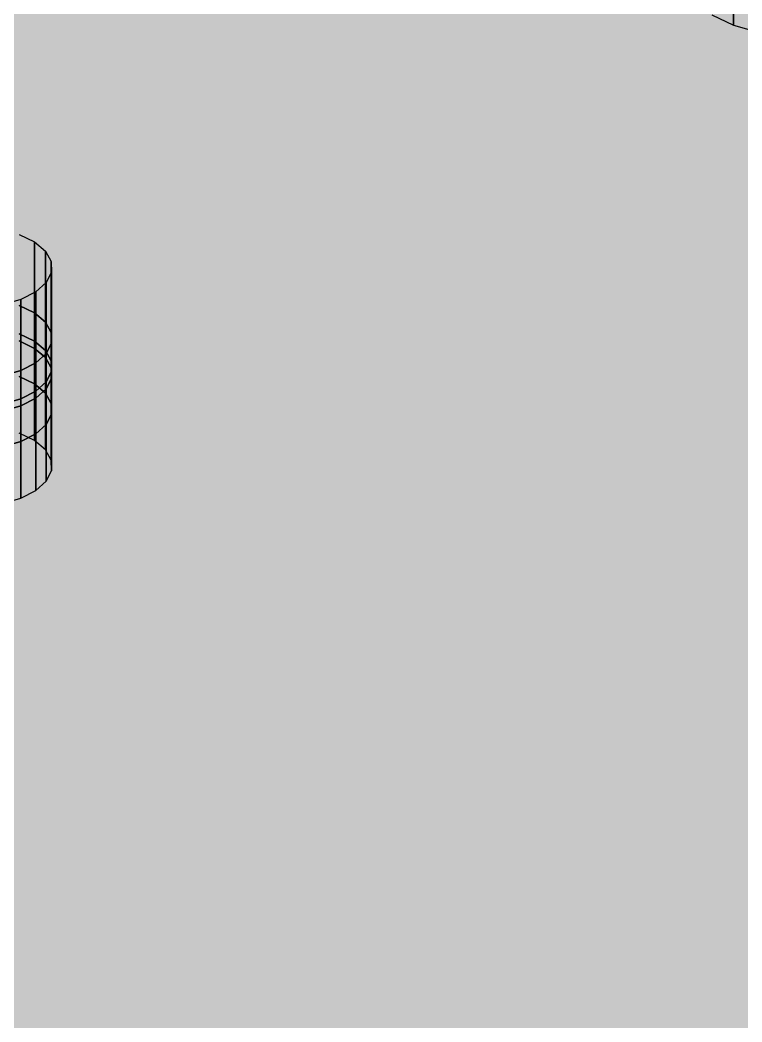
# Model space of a CAD drawing. Header units: millimetres. Extents: x 50 to 612415, y 2 to 4150.
# Drawn here: x 483739.3 to 483809, y 2036 to 2132.7 of the extents above; entities that cross this region are included whole.
import ezdxf

# ---------------------------------------------------------------- set-up
doc = ezdxf.new("R2010")
doc.units = ezdxf.units.MM
doc.layers.add('HATCH', color=8, linetype='Continuous', lineweight=9)
doc.layers.add('OUTLINE', color=7, linetype='Continuous', lineweight=25)

msp = doc.modelspace()

# ---------------------------------------------------------------- hatches: boundary and pattern name
at = {"layer": 'HATCH', "true_color": 0xccae87}
for points in [[(483593.093, 2232.055), (483378.011, 2312.711), (483740.698, 2111.299)], [(483378.011, 2312.711), (483739.222, 2112.021), (483740.698, 2111.299)], [(483593.093, 2225.207), (483378.011, 2305.863), (483740.698, 2104.451)], [(483740.698, 2104.451), (483378.011, 2305.863), (483593.093, 2225.207)], [(483378.011, 2305.863), (483739.222, 2105.173), (483740.698, 2104.451)], [(483740.698, 2104.451), (483739.222, 2105.173), (483378.011, 2305.863)], [(483593.093, 2222.468), (483378.011, 2303.124), (483740.698, 2101.712)], [(483740.698, 2101.712), (483378.011, 2303.124), (483593.093, 2222.468)], [(483378.011, 2303.124), (483739.222, 2102.433), (483740.698, 2101.712)], [(483740.698, 2101.712), (483739.222, 2102.433), (483378.011, 2303.124)], [(483593.093, 2221.783), (483378.011, 2302.439), (483740.698, 2101.027)], [(483740.698, 2101.027), (483378.011, 2302.439), (483593.093, 2221.783)], [(483378.011, 2302.439), (483739.222, 2101.749), (483740.698, 2101.027)], [(483740.698, 2101.027), (483739.222, 2101.749), (483378.011, 2302.439)], [(483593.093, 2218.359), (483378.011, 2299.015), (483740.698, 2097.603)], [(483740.698, 2097.603), (483378.011, 2299.015), (483593.093, 2218.359)], [(483378.011, 2299.015), (483739.222, 2098.325), (483740.698, 2097.603)], [(483740.698, 2097.603), (483739.222, 2098.325), (483378.011, 2299.015)], [(483740.698, 2092.124), (483378.011, 2293.537), (483593.093, 2212.881)], [(483740.698, 2092.124), (483739.222, 2092.846), (483378.011, 2293.537)], [(483808.175, 2156.878), (483593.093, 2237.534), (483657.032, 1953.932)], [(483808.175, 2151.4), (483593.093, 2232.055), (483740.698, 2111.299)], [(483657.032, 1948.453), (483593.093, 2232.055), (483808.175, 2151.4)], [(483808.175, 2144.552), (483593.093, 2225.207), (483740.698, 2104.451)], [(483740.698, 2104.451), (483593.093, 2225.207), (483808.175, 2144.552)], [(483729.733, 2095.423), (483388.132, 2223.523), (483844.241, 1797.704)], [(483808.175, 2141.812), (483593.093, 2222.468), (483740.698, 2101.712)], [(483740.698, 2101.712), (483593.093, 2222.468), (483808.175, 2141.812)], [(483808.175, 2141.128), (483593.093, 2221.783), (483740.698, 2101.027)], [(483740.698, 2101.027), (483593.093, 2221.783), (483808.175, 2141.128)], [(483729.733, 2091.999), (483388.132, 2220.099), (483844.241, 1794.28)], [(483844.241, 1794.28), (483388.132, 2220.099), (483729.733, 2091.999)], [(483808.175, 2137.704), (483593.093, 2218.359), (483740.698, 2097.603)], [(483740.698, 2097.603), (483593.093, 2218.359), (483808.175, 2137.704)], [(483844.241, 1788.801), (483388.132, 2214.621), (483729.733, 2086.52)], [(483593.093, 2212.881), (483806.109, 2133.236), (483808.175, 2132.225)], [(483740.698, 2092.124), (483593.093, 2212.881), (483808.175, 2132.225)], [(484018.94, 2079.868), (483808.175, 2156.878), (483656.543, 1951.9)], [(483808.175, 2156.878), (483657.055, 1952.899), (483656.543, 1951.9)], [(483808.175, 2156.878), (483657.032, 1953.932), (483657.055, 1952.899)], [(483656.543, 1946.421), (483808.175, 2151.4), (484018.94, 2074.389)], [(483656.543, 1946.421), (483657.055, 1947.421), (483808.175, 2151.4)], [(483657.055, 1947.421), (483657.032, 1948.453), (483808.175, 2151.4)], [(483808.175, 2151.4), (483740.698, 2111.299), (483741.75, 2110.411)], [(483808.175, 2151.4), (483741.816, 2107.385), (483740.804, 2106.485)], [(484018.94, 2074.389), (483808.175, 2151.4), (483740.804, 2106.485)], [(483808.175, 2151.4), (483741.75, 2110.411), (483742.306, 2109.417)], [(483808.175, 2151.4), (483742.329, 2108.385), (483741.816, 2107.385)], [(483808.175, 2151.4), (483742.306, 2109.417), (483742.329, 2108.385)], [(483808.175, 2144.552), (483740.698, 2104.451), (483741.75, 2103.563)], [(483741.75, 2103.563), (483740.698, 2104.451), (483808.175, 2144.552)], [(483808.175, 2144.552), (483741.816, 2100.537), (483740.804, 2099.637)], [(483740.804, 2099.637), (483741.816, 2100.537), (483808.175, 2144.552)], [(484018.94, 2067.541), (483808.175, 2144.552), (483740.804, 2099.637)], [(483740.804, 2099.637), (483808.175, 2144.552), (484018.94, 2067.541)], [(483808.175, 2144.552), (483741.75, 2103.563), (483742.306, 2102.569)], [(483742.306, 2102.569), (483741.75, 2103.563), (483808.175, 2144.552)], [(483808.175, 2144.552), (483742.329, 2101.537), (483741.816, 2100.537)], [(483741.816, 2100.537), (483742.329, 2101.537), (483808.175, 2144.552)], [(483808.175, 2144.552), (483742.306, 2102.569), (483742.329, 2101.537)], [(483742.329, 2101.537), (483742.306, 2102.569), (483808.175, 2144.552)], [(483808.175, 2141.812), (483740.698, 2101.712), (483741.75, 2100.823)], [(483741.75, 2100.823), (483740.698, 2101.712), (483808.175, 2141.812)], [(483808.175, 2141.128), (483740.698, 2101.027), (483741.75, 2100.139)], [(483741.75, 2100.139), (483740.698, 2101.027), (483808.175, 2141.128)], [(483808.175, 2141.812), (483741.816, 2097.798), (483740.804, 2096.898)], [(483740.804, 2096.898), (483741.816, 2097.798), (483808.175, 2141.812)], [(484018.94, 2064.802), (483808.175, 2141.812), (483740.804, 2096.898)], [(483740.804, 2096.898), (483808.175, 2141.812), (484018.94, 2064.802)], [(483808.175, 2141.128), (483741.816, 2097.113), (483740.804, 2096.213)], [(483740.804, 2096.213), (483741.816, 2097.113), (483808.175, 2141.128)], [(484018.94, 2064.117), (483808.175, 2141.128), (483740.804, 2096.213)], [(483740.804, 2096.213), (483808.175, 2141.128), (484018.94, 2064.117)], [(483808.175, 2141.812), (483741.75, 2100.823), (483742.306, 2099.829)], [(483742.306, 2099.829), (483741.75, 2100.823), (483808.175, 2141.812)], [(483808.175, 2141.128), (483741.75, 2100.139), (483742.306, 2099.145)], [(483742.306, 2099.145), (483741.75, 2100.139), (483808.175, 2141.128)], [(483808.175, 2141.812), (483742.329, 2098.797), (483741.816, 2097.798)], [(483741.816, 2097.798), (483742.329, 2098.797), (483808.175, 2141.812)], [(483808.175, 2141.128), (483742.329, 2098.113), (483741.816, 2097.113)], [(483741.816, 2097.113), (483742.329, 2098.113), (483808.175, 2141.128)], [(483808.175, 2141.812), (483742.306, 2099.829), (483742.329, 2098.797)], [(483742.329, 2098.797), (483742.306, 2099.829), (483808.175, 2141.812)], [(483808.175, 2141.128), (483742.306, 2099.145), (483742.329, 2098.113)], [(483742.329, 2098.113), (483742.306, 2099.145), (483808.175, 2141.128)], [(483808.175, 2137.704), (483740.698, 2097.603), (483741.75, 2096.715)], [(483741.75, 2096.715), (483740.698, 2097.603), (483808.175, 2137.704)], [(483808.175, 2137.704), (483741.816, 2093.689), (483740.804, 2092.789)], [(483740.804, 2092.789), (483741.816, 2093.689), (483808.175, 2137.704)], [(484018.94, 2060.693), (483808.175, 2137.704), (483740.804, 2092.789)], [(483740.804, 2092.789), (483808.175, 2137.704), (484018.94, 2060.693)], [(483808.175, 2137.704), (483741.75, 2096.715), (483742.306, 2095.721)], [(483742.306, 2095.721), (483741.75, 2096.715), (483808.175, 2137.704)], [(483808.175, 2137.704), (483742.329, 2094.689), (483741.816, 2093.689)], [(483741.816, 2093.689), (483742.329, 2094.689), (483808.175, 2137.704)], [(483808.175, 2137.704), (483742.306, 2095.721), (483742.329, 2094.689)], [(483742.329, 2094.689), (483742.306, 2095.721), (483808.175, 2137.704)], [(483741.75, 2091.236), (483740.698, 2092.124), (483808.175, 2132.225)], [(483740.804, 2087.311), (483741.816, 2088.21), (483808.175, 2132.225)], [(483740.804, 2087.311), (483808.175, 2132.225), (484018.94, 2055.215)], [(483742.306, 2090.242), (483741.75, 2091.236), (483808.175, 2132.225)], [(483741.816, 2088.21), (483742.329, 2089.21), (483808.175, 2132.225)], [(483742.329, 2089.21), (483742.306, 2090.242), (483808.175, 2132.225)], [(483808.175, 2132.225), (483810.694, 2131.516), (484019.626, 2058.059)], [(483808.175, 2132.225), (484019.626, 2058.059), (484018.909, 2056.66)], [(483808.175, 2132.225), (484018.909, 2056.66), (484018.94, 2055.215)], [(484018.94, 2074.389), (483740.804, 2106.485), (483739.36, 2105.748)], [(484018.94, 2074.389), (483737.584, 2105.222), (483657.055, 1947.421)], [(484018.94, 2074.389), (483739.36, 2105.748), (483737.584, 2105.222)], [(484018.94, 2067.541), (483740.804, 2099.637), (483739.36, 2098.9)], [(483739.36, 2098.9), (483740.804, 2099.637), (484018.94, 2067.541)], [(484018.94, 2067.541), (483737.584, 2098.374), (483657.055, 1940.573)], [(483657.055, 1940.573), (483737.584, 2098.374), (484018.94, 2067.541)], [(484018.94, 2067.541), (483739.36, 2098.9), (483737.584, 2098.374)], [(483737.584, 2098.374), (483739.36, 2098.9), (484018.94, 2067.541)], [(484018.94, 2064.802), (483740.804, 2096.898), (483739.36, 2096.16)], [(483739.36, 2096.16), (483740.804, 2096.898), (484018.94, 2064.802)], [(483657.055, 1937.834), (483737.584, 2095.634), (484018.94, 2064.802)], [(483731.532, 2094.916), (483729.733, 2095.423), (483846.288, 1794.793)], [(483729.733, 2095.423), (483844.241, 1797.704), (483845.176, 1796.781)], [(483729.733, 2095.423), (483845.176, 1796.781), (483845.862, 1795.805)], [(483729.733, 2095.423), (483845.862, 1795.805), (483846.288, 1794.793)], [(484018.94, 2064.802), (483737.584, 2095.634), (483735.596, 2095.356)], [(484018.94, 2064.802), (483739.36, 2096.16), (483737.584, 2095.634)], [(483737.584, 2095.634), (483739.36, 2096.16), (484018.94, 2064.802)], [(484018.94, 2064.117), (483739.36, 2095.476), (483737.584, 2094.95)], [(483737.584, 2094.95), (483739.36, 2095.476), (484018.94, 2064.117)], [(484018.94, 2064.117), (483740.804, 2096.213), (483739.36, 2095.476)], [(483739.36, 2095.476), (483740.804, 2096.213), (484018.94, 2064.117)], [(484018.94, 2064.802), (483735.596, 2095.356), (483657.055, 1937.834)], [(483657.055, 1937.149), (483735.596, 2094.672), (484018.94, 2064.117)], [(483733.532, 2094.66), (483731.532, 2094.916), (483846.288, 1794.793)], [(483735.596, 2094.672), (483733.532, 2094.66), (483846.288, 1794.793)], [(484018.94, 2064.117), (483737.584, 2094.95), (483735.596, 2094.672)], [(483735.596, 2094.672), (483737.584, 2094.95), (484018.94, 2064.117)], [(484018.94, 2064.117), (483735.596, 2094.672), (483846.288, 1794.793)], [(484018.94, 2060.693), (483740.804, 2092.789), (483739.36, 2092.051)], [(483739.36, 2092.051), (483740.804, 2092.789), (484018.94, 2060.693)], [(483731.532, 2091.492), (483729.733, 2091.999), (483846.288, 1791.369)], [(483846.288, 1791.369), (483729.733, 2091.999), (483731.532, 2091.492)], [(483729.733, 2091.999), (483844.241, 1794.28), (483845.176, 1793.357)], [(483845.176, 1793.357), (483844.241, 1794.28), (483729.733, 2091.999)], [(483845.862, 1792.381), (483845.176, 1793.357), (483729.733, 2091.999)], [(483729.733, 2091.999), (483845.176, 1793.357), (483845.862, 1792.381)], [(483729.733, 2091.999), (483845.862, 1792.381), (483846.288, 1791.369)], [(483846.288, 1791.369), (483845.862, 1792.381), (483729.733, 2091.999)], [(484018.94, 2060.693), (483739.36, 2092.051), (483737.584, 2091.526)], [(483737.584, 2091.526), (483739.36, 2092.051), (484018.94, 2060.693)], [(483733.532, 2091.236), (483731.532, 2091.492), (483846.288, 1791.369)], [(483846.288, 1791.369), (483731.532, 2091.492), (483733.532, 2091.236)], [(483735.596, 2091.248), (483733.532, 2091.236), (483846.288, 1791.369)], [(483846.288, 1791.369), (483733.532, 2091.236), (483735.596, 2091.248)], [(484018.94, 2060.693), (483737.584, 2091.526), (483735.596, 2091.248)], [(483735.596, 2091.248), (483737.584, 2091.526), (484018.94, 2060.693)], [(484018.94, 2060.693), (483735.596, 2091.248), (483846.288, 1791.369)], [(483846.288, 1791.369), (483735.596, 2091.248), (484018.94, 2060.693)], [(483739.36, 2086.573), (483740.804, 2087.311), (484018.94, 2055.215)], [(483846.288, 1785.891), (483729.733, 2086.52), (483731.532, 2086.014)], [(483845.176, 1787.879), (483844.241, 1788.801), (483729.733, 2086.52)], [(483845.862, 1786.903), (483845.176, 1787.879), (483729.733, 2086.52)], [(483846.288, 1785.891), (483845.862, 1786.903), (483729.733, 2086.52)], [(483846.288, 1785.891), (483731.532, 2086.014), (483733.532, 2085.758)], [(483846.288, 1785.891), (483733.532, 2085.758), (483735.596, 2085.769)], [(483735.596, 2085.769), (483737.584, 2086.047), (484018.94, 2055.215)], [(483846.288, 1785.891), (483735.596, 2085.769), (484018.94, 2055.215)], [(483737.584, 2086.047), (483739.36, 2086.573), (484018.94, 2055.215)]]:
    msp.add_hatch(color=43, dxfattribs=at).paths.add_polyline_path(points)
at = {"layer": 'HATCH', "true_color": 0xbfa37e}
for points in [[(483806.109, 2133.236), (483808.175, 2132.225), (483808.175, 2137.704), (483806.109, 2138.714)], [(483740.698, 2104.451), (483739.222, 2105.173), (483739.222, 2112.021), (483740.698, 2111.299)], [(483740.698, 2101.712), (483739.222, 2102.433), (483739.222, 2105.173), (483740.698, 2104.451)], [(483740.698, 2101.027), (483739.222, 2101.749), (483739.222, 2102.433), (483740.698, 2101.712)], [(483740.698, 2097.603), (483739.222, 2098.325), (483739.222, 2101.749), (483740.698, 2101.027)], [(483740.698, 2092.124), (483739.222, 2092.846), (483739.222, 2098.325), (483740.698, 2097.603)]]:
    msp.add_hatch(color=33, dxfattribs=at).paths.add_polyline_path(points)
at = {"layer": 'HATCH', "true_color": 0xc1a580}
msp.add_hatch(color=33, dxfattribs=at).paths.add_polyline_path([(483808.175, 2132.225), (483810.694, 2131.516), (483810.694, 2136.995), (483808.175, 2137.704)])
at = {"layer": 'HATCH', "true_color": 0xbca17d}
for points in [[(483741.75, 2103.563), (483740.698, 2104.451), (483740.698, 2111.299), (483741.75, 2110.411)], [(483741.75, 2100.823), (483740.698, 2101.712), (483740.698, 2104.451), (483741.75, 2103.563)], [(483741.75, 2100.139), (483740.698, 2101.027), (483740.698, 2101.712), (483741.75, 2100.823)], [(483741.75, 2096.715), (483740.698, 2097.603), (483740.698, 2101.027), (483741.75, 2100.139)], [(483741.75, 2091.236), (483740.698, 2092.124), (483740.698, 2097.603), (483741.75, 2096.715)]]:
    msp.add_hatch(color=33, dxfattribs=at).paths.add_polyline_path(points)
at = {"layer": 'HATCH', "true_color": 0xb99e7a}
for points in [[(483742.306, 2102.569), (483741.75, 2103.563), (483741.75, 2110.411), (483742.306, 2109.417)], [(483741.816, 2100.537), (483742.329, 2101.537), (483742.329, 2108.385), (483741.816, 2107.385)], [(483742.306, 2099.829), (483741.75, 2100.823), (483741.75, 2103.563), (483742.306, 2102.569)], [(483741.816, 2097.798), (483742.329, 2098.797), (483742.329, 2101.537), (483741.816, 2100.537)], [(483742.306, 2099.145), (483741.75, 2100.139), (483741.75, 2100.823), (483742.306, 2099.829)], [(483742.306, 2095.721), (483741.75, 2096.715), (483741.75, 2100.139), (483742.306, 2099.145)], [(483741.816, 2097.113), (483742.329, 2098.113), (483742.329, 2098.797), (483741.816, 2097.798)], [(483741.816, 2093.689), (483742.329, 2094.689), (483742.329, 2098.113), (483741.816, 2097.113)], [(483742.306, 2090.242), (483741.75, 2091.236), (483741.75, 2096.715), (483742.306, 2095.721)], [(483741.816, 2088.21), (483742.329, 2089.21), (483742.329, 2094.689), (483741.816, 2093.689)]]:
    msp.add_hatch(color=33, dxfattribs=at).paths.add_polyline_path(points)
at = {"layer": 'HATCH', "true_color": 0xb69b78}
for points in [[(483742.329, 2101.537), (483742.306, 2102.569), (483742.306, 2109.417), (483742.329, 2108.385)], [(483742.329, 2098.797), (483742.306, 2099.829), (483742.306, 2102.569), (483742.329, 2101.537)], [(483742.329, 2098.113), (483742.306, 2099.145), (483742.306, 2099.829), (483742.329, 2098.797)], [(483742.329, 2094.689), (483742.306, 2095.721), (483742.306, 2099.145), (483742.329, 2098.113)], [(483742.329, 2089.21), (483742.306, 2090.242), (483742.306, 2095.721), (483742.329, 2094.689)]]:
    msp.add_hatch(color=33, dxfattribs=at).paths.add_polyline_path(points)
at = {"layer": 'HATCH', "true_color": 0xbca07c}
for points in [[(483740.804, 2099.637), (483741.816, 2100.537), (483741.816, 2107.385), (483740.804, 2106.485)], [(483740.804, 2096.898), (483741.816, 2097.798), (483741.816, 2100.537), (483740.804, 2099.637)], [(483740.804, 2096.213), (483741.816, 2097.113), (483741.816, 2097.798), (483740.804, 2096.898)], [(483740.804, 2092.789), (483741.816, 2093.689), (483741.816, 2097.113), (483740.804, 2096.213)], [(483740.804, 2087.311), (483741.816, 2088.21), (483741.816, 2093.689), (483740.804, 2092.789)]]:
    msp.add_hatch(color=33, dxfattribs=at).paths.add_polyline_path(points)
at = {"layer": 'HATCH', "true_color": 0xbea37e}
for points in [[(483739.36, 2098.9), (483740.804, 2099.637), (483740.804, 2106.485), (483739.36, 2105.748)], [(483739.36, 2096.16), (483740.804, 2096.898), (483740.804, 2099.637), (483739.36, 2098.9)], [(483739.36, 2095.476), (483740.804, 2096.213), (483740.804, 2096.898), (483739.36, 2096.16)], [(483739.36, 2092.051), (483740.804, 2092.789), (483740.804, 2096.213), (483739.36, 2095.476)], [(483739.36, 2086.573), (483740.804, 2087.311), (483740.804, 2092.789), (483739.36, 2092.051)]]:
    msp.add_hatch(color=33, dxfattribs=at).paths.add_polyline_path(points)
at = {"layer": 'HATCH', "true_color": 0xc0a480}
for points in [[(483737.584, 2098.374), (483739.36, 2098.9), (483739.36, 2105.748), (483737.584, 2105.222)], [(483737.584, 2095.634), (483739.36, 2096.16), (483739.36, 2098.9), (483737.584, 2098.374)], [(483737.584, 2094.95), (483739.36, 2095.476), (483739.36, 2096.16), (483737.584, 2095.634)], [(483737.584, 2091.526), (483739.36, 2092.051), (483739.36, 2095.476), (483737.584, 2094.95)], [(483737.584, 2086.047), (483739.36, 2086.573), (483739.36, 2092.051), (483737.584, 2091.526)]]:
    msp.add_hatch(color=33, dxfattribs=at).paths.add_polyline_path(points)

# ---------------------------------------------------------------- linework, layer by layer
at = {"layer": 'OUTLINE', "color": 139, "true_color": 0x42544a}
for p, q in [((483808.175, 2132.225), (483808.175, 2137.704)), ((483808.175, 2137.704), (483808.175, 2132.225)), ((483806.109, 2133.236), (483808.175, 2132.225)), ((483806.109, 2133.236), (483808.175, 2132.225)), ((483808.175, 2132.225), (483810.694, 2131.516)), ((483808.175, 2132.225), (483810.694, 2131.516)), ((483739.222, 2112.021), (483740.698, 2111.299)), ((483739.222, 2112.021), (483740.698, 2111.299)), ((483740.698, 2111.299), (483741.75, 2110.411)), ((483740.698, 2111.299), (483740.698, 2104.451)), ((483740.698, 2104.451), (483740.698, 2111.299)), ((483740.698, 2111.299), (483741.75, 2110.411)), ((483741.75, 2110.411), (483742.306, 2109.417)), ((483741.75, 2110.411), (483741.75, 2103.563)), ((483741.75, 2103.563), (483741.75, 2110.411)), ((483741.75, 2110.411), (483742.306, 2109.417)), ((483742.306, 2109.417), (483742.329, 2108.385)), ((483742.306, 2109.417), (483742.306, 2102.569)), ((483742.306, 2102.569), (483742.306, 2109.417)), ((483742.306, 2109.417), (483742.329, 2108.385)), ((483742.329, 2108.385), (483741.816, 2107.385)), ((483742.329, 2108.385), (483741.816, 2107.385)), ((483742.329, 2108.385), (483742.329, 2101.537)), ((483742.329, 2101.537), (483742.329, 2108.385)), ((483741.816, 2107.385), (483740.804, 2106.485)), ((483741.816, 2107.385), (483740.804, 2106.485)), ((483741.816, 2107.385), (483741.816, 2100.537)), ((483741.816, 2100.537), (483741.816, 2107.385)), ((483740.804, 2106.485), (483739.36, 2105.748)), ((483740.804, 2106.485), (483739.36, 2105.748)), ((483740.804, 2106.485), (483740.804, 2099.637)), ((483740.804, 2099.637), (483740.804, 2106.485)), ((483739.36, 2105.748), (483737.584, 2105.222)), ((483739.36, 2105.748), (483737.584, 2105.222)), ((483739.222, 2105.173), (483740.698, 2104.451)), ((483740.698, 2104.451), (483739.222, 2105.173)), ((483739.222, 2105.173), (483740.698, 2104.451)), ((483740.698, 2104.451), (483739.222, 2105.173)), ((483739.36, 2105.748), (483739.36, 2098.9)), ((483739.36, 2098.9), (483739.36, 2105.748)), ((483740.698, 2104.451), (483741.75, 2103.563)), ((483741.75, 2103.563), (483740.698, 2104.451)), ((483740.698, 2104.451), (483740.698, 2101.712)), ((483740.698, 2101.712), (483740.698, 2104.451)), ((483740.698, 2104.451), (483741.75, 2103.563)), ((483741.75, 2103.563), (483740.698, 2104.451)), ((483741.75, 2103.563), (483742.306, 2102.569)), ((483742.306, 2102.569), (483741.75, 2103.563)), ((483741.75, 2103.563), (483741.75, 2100.823)), ((483741.75, 2100.823), (483741.75, 2103.563)), ((483741.75, 2103.563), (483742.306, 2102.569)), ((483742.306, 2102.569), (483741.75, 2103.563)), ((483739.222, 2102.433), (483740.698, 2101.712)), ((483740.698, 2101.712), (483739.222, 2102.433)), ((483739.222, 2102.433), (483740.698, 2101.712)), ((483740.698, 2101.712), (483739.222, 2102.433)), ((483742.306, 2102.569), (483742.329, 2101.537)), ((483742.329, 2101.537), (483742.306, 2102.569)), ((483742.306, 2102.569), (483742.306, 2099.829)), ((483742.306, 2099.829), (483742.306, 2102.569)), ((483742.306, 2102.569), (483742.329, 2101.537)), ((483742.329, 2101.537), (483742.306, 2102.569)), ((483739.222, 2101.749), (483740.698, 2101.027)), ((483740.698, 2101.027), (483739.222, 2101.749)), ((483739.222, 2101.749), (483740.698, 2101.027)), ((483740.698, 2101.027), (483739.222, 2101.749)), ((483740.698, 2101.712), (483741.75, 2100.823)), ((483741.75, 2100.823), (483740.698, 2101.712)), ((483740.698, 2101.712), (483740.698, 2101.027)), ((483740.698, 2101.027), (483740.698, 2101.712)), ((483740.698, 2101.712), (483741.75, 2100.823)), ((483741.75, 2100.823), (483740.698, 2101.712)), ((483742.329, 2101.537), (483741.816, 2100.537)), ((483741.816, 2100.537), (483742.329, 2101.537)), ((483742.329, 2101.537), (483741.816, 2100.537)), ((483741.816, 2100.537), (483742.329, 2101.537)), ((483742.329, 2101.537), (483742.329, 2098.797)), ((483742.329, 2098.797), (483742.329, 2101.537)), ((483740.698, 2101.027), (483741.75, 2100.139)), ((483741.75, 2100.139), (483740.698, 2101.027)), ((483740.698, 2101.027), (483740.698, 2097.603)), ((483740.698, 2097.603), (483740.698, 2101.027)), ((483740.698, 2101.027), (483741.75, 2100.139)), ((483741.75, 2100.139), (483740.698, 2101.027)), ((483741.816, 2100.537), (483740.804, 2099.637)), ((483740.804, 2099.637), (483741.816, 2100.537)), ((483741.816, 2100.537), (483740.804, 2099.637)), ((483740.804, 2099.637), (483741.816, 2100.537)), ((483741.75, 2100.823), (483742.306, 2099.829)), ((483742.306, 2099.829), (483741.75, 2100.823)), ((483741.75, 2100.823), (483741.75, 2100.139)), ((483741.75, 2100.139), (483741.75, 2100.823)), ((483741.75, 2100.823), (483742.306, 2099.829)), ((483742.306, 2099.829), (483741.75, 2100.823)), ((483741.816, 2100.537), (483741.816, 2097.798)), ((483741.816, 2097.798), (483741.816, 2100.537)), ((483740.804, 2099.637), (483739.36, 2098.9)), ((483739.36, 2098.9), (483740.804, 2099.637)), ((483740.804, 2099.637), (483739.36, 2098.9)), ((483739.36, 2098.9), (483740.804, 2099.637)), ((483740.804, 2099.637), (483740.804, 2096.898)), ((483740.804, 2096.898), (483740.804, 2099.637)), ((483741.75, 2100.139), (483742.306, 2099.145)), ((483742.306, 2099.145), (483741.75, 2100.139)), ((483741.75, 2100.139), (483741.75, 2096.715)), ((483741.75, 2096.715), (483741.75, 2100.139)), ((483741.75, 2100.139), (483742.306, 2099.145)), ((483742.306, 2099.145), (483741.75, 2100.139)), ((483742.306, 2099.829), (483742.329, 2098.797)), ((483742.329, 2098.797), (483742.306, 2099.829)), ((483742.306, 2099.829), (483742.306, 2099.145)), ((483742.306, 2099.145), (483742.306, 2099.829)), ((483742.306, 2099.829), (483742.329, 2098.797)), ((483742.329, 2098.797), (483742.306, 2099.829)), ((483739.36, 2098.9), (483737.584, 2098.374)), ((483737.584, 2098.374), (483739.36, 2098.9)), ((483739.36, 2098.9), (483737.584, 2098.374)), ((483737.584, 2098.374), (483739.36, 2098.9)), ((483739.222, 2098.325), (483740.698, 2097.603)), ((483740.698, 2097.603), (483739.222, 2098.325)), ((483739.222, 2098.325), (483740.698, 2097.603)), ((483740.698, 2097.603), (483739.222, 2098.325)), ((483739.36, 2098.9), (483739.36, 2096.16)), ((483739.36, 2096.16), (483739.36, 2098.9)), ((483742.329, 2098.797), (483741.816, 2097.798)), ((483741.816, 2097.798), (483742.329, 2098.797)), ((483742.329, 2098.797), (483741.816, 2097.798)), ((483741.816, 2097.798), (483742.329, 2098.797)), ((483742.306, 2099.145), (483742.329, 2098.113)), ((483742.329, 2098.113), (483742.306, 2099.145)), ((483742.306, 2099.145), (483742.306, 2095.721)), ((483742.306, 2095.721), (483742.306, 2099.145)), ((483742.306, 2099.145), (483742.329, 2098.113)), ((483742.329, 2098.113), (483742.306, 2099.145)), ((483742.329, 2098.797), (483742.329, 2098.113)), ((483742.329, 2098.113), (483742.329, 2098.797)), ((483740.698, 2097.603), (483741.75, 2096.715)), ((483741.75, 2096.715), (483740.698, 2097.603)), ((483740.698, 2097.603), (483740.698, 2092.124)), ((483740.698, 2092.124), (483740.698, 2097.603)), ((483740.698, 2097.603), (483741.75, 2096.715)), ((483741.75, 2096.715), (483740.698, 2097.603)), ((483741.816, 2097.798), (483740.804, 2096.898)), ((483740.804, 2096.898), (483741.816, 2097.798)), ((483741.816, 2097.798), (483740.804, 2096.898)), ((483740.804, 2096.898), (483741.816, 2097.798)), ((483742.329, 2098.113), (483741.816, 2097.113)), ((483741.816, 2097.113), (483742.329, 2098.113)), ((483742.329, 2098.113), (483741.816, 2097.113)), ((483741.816, 2097.113), (483742.329, 2098.113)), ((483741.816, 2097.798), (483741.816, 2097.113)), ((483741.816, 2097.113), (483741.816, 2097.798)), ((483742.329, 2098.113), (483742.329, 2094.689)), ((483742.329, 2094.689), (483742.329, 2098.113)), ((483740.804, 2096.898), (483739.36, 2096.16)), ((483739.36, 2096.16), (483740.804, 2096.898)), ((483740.804, 2096.898), (483739.36, 2096.16)), ((483739.36, 2096.16), (483740.804, 2096.898)), ((483741.816, 2097.113), (483740.804, 2096.213)), ((483740.804, 2096.213), (483741.816, 2097.113)), ((483741.816, 2097.113), (483740.804, 2096.213)), ((483740.804, 2096.213), (483741.816, 2097.113)), ((483740.804, 2096.898), (483740.804, 2096.213)), ((483740.804, 2096.213), (483740.804, 2096.898)), ((483741.75, 2096.715), (483742.306, 2095.721)), ((483742.306, 2095.721), (483741.75, 2096.715)), ((483741.75, 2096.715), (483741.75, 2091.236)), ((483741.75, 2091.236), (483741.75, 2096.715)), ((483741.75, 2096.715), (483742.306, 2095.721)), ((483742.306, 2095.721), (483741.75, 2096.715)), ((483741.816, 2097.113), (483741.816, 2093.689)), ((483741.816, 2093.689), (483741.816, 2097.113)), ((483739.36, 2096.16), (483737.584, 2095.634)), ((483737.584, 2095.634), (483739.36, 2096.16)), ((483739.36, 2096.16), (483737.584, 2095.634)), ((483737.584, 2095.634), (483739.36, 2096.16)), ((483739.36, 2095.476), (483737.584, 2094.95)), ((483737.584, 2094.95), (483739.36, 2095.476)), ((483739.36, 2095.476), (483737.584, 2094.95)), ((483737.584, 2094.95), (483739.36, 2095.476)), ((483740.804, 2096.213), (483739.36, 2095.476)), ((483739.36, 2095.476), (483740.804, 2096.213)), ((483740.804, 2096.213), (483739.36, 2095.476)), ((483739.36, 2095.476), (483740.804, 2096.213)), ((483739.36, 2096.16), (483739.36, 2095.476)), ((483739.36, 2095.476), (483739.36, 2096.16)), ((483739.36, 2095.476), (483739.36, 2092.051)), ((483739.36, 2092.051), (483739.36, 2095.476)), ((483740.804, 2096.213), (483740.804, 2092.789)), ((483740.804, 2092.789), (483740.804, 2096.213)), ((483742.306, 2095.721), (483742.329, 2094.689)), ((483742.329, 2094.689), (483742.306, 2095.721)), ((483742.306, 2095.721), (483742.306, 2090.242)), ((483742.306, 2090.242), (483742.306, 2095.721)), ((483742.306, 2095.721), (483742.329, 2094.689)), ((483742.329, 2094.689), (483742.306, 2095.721)), ((483742.329, 2094.689), (483741.816, 2093.689)), ((483741.816, 2093.689), (483742.329, 2094.689)), ((483742.329, 2094.689), (483741.816, 2093.689)), ((483741.816, 2093.689), (483742.329, 2094.689)), ((483742.329, 2094.689), (483742.329, 2089.21)), ((483742.329, 2089.21), (483742.329, 2094.689)), ((483741.816, 2093.689), (483740.804, 2092.789)), ((483740.804, 2092.789), (483741.816, 2093.689)), ((483741.816, 2093.689), (483740.804, 2092.789)), ((483740.804, 2092.789), (483741.816, 2093.689)), ((483741.816, 2093.689), (483741.816, 2088.21)), ((483741.816, 2088.21), (483741.816, 2093.689)), ((483740.698, 2092.124), (483739.222, 2092.846)), ((483740.698, 2092.124), (483739.222, 2092.846)), ((483740.804, 2092.789), (483739.36, 2092.051)), ((483739.36, 2092.051), (483740.804, 2092.789)), ((483740.804, 2092.789), (483739.36, 2092.051)), ((483739.36, 2092.051), (483740.804, 2092.789)), ((483740.804, 2092.789), (483740.804, 2087.311)), ((483740.804, 2087.311), (483740.804, 2092.789)), ((483739.36, 2092.051), (483737.584, 2091.526)), ((483737.584, 2091.526), (483739.36, 2092.051)), ((483739.36, 2092.051), (483737.584, 2091.526)), ((483737.584, 2091.526), (483739.36, 2092.051)), ((483739.36, 2092.051), (483739.36, 2086.573)), ((483739.36, 2086.573), (483739.36, 2092.051)), ((483741.75, 2091.236), (483740.698, 2092.124)), ((483741.75, 2091.236), (483740.698, 2092.124)), ((483742.306, 2090.242), (483741.75, 2091.236)), ((483742.306, 2090.242), (483741.75, 2091.236)), ((483742.329, 2089.21), (483742.306, 2090.242)), ((483742.329, 2089.21), (483742.306, 2090.242)), ((483741.816, 2088.21), (483742.329, 2089.21)), ((483741.816, 2088.21), (483742.329, 2089.21)), ((483740.804, 2087.311), (483741.816, 2088.21)), ((483740.804, 2087.311), (483741.816, 2088.21)), ((483739.36, 2086.573), (483740.804, 2087.311)), ((483739.36, 2086.573), (483740.804, 2087.311)), ((483737.584, 2086.047), (483739.36, 2086.573)), ((483737.584, 2086.047), (483739.36, 2086.573))]:
    msp.add_line(p, q, dxfattribs=at)

doc.saveas('drawing.dxf')
